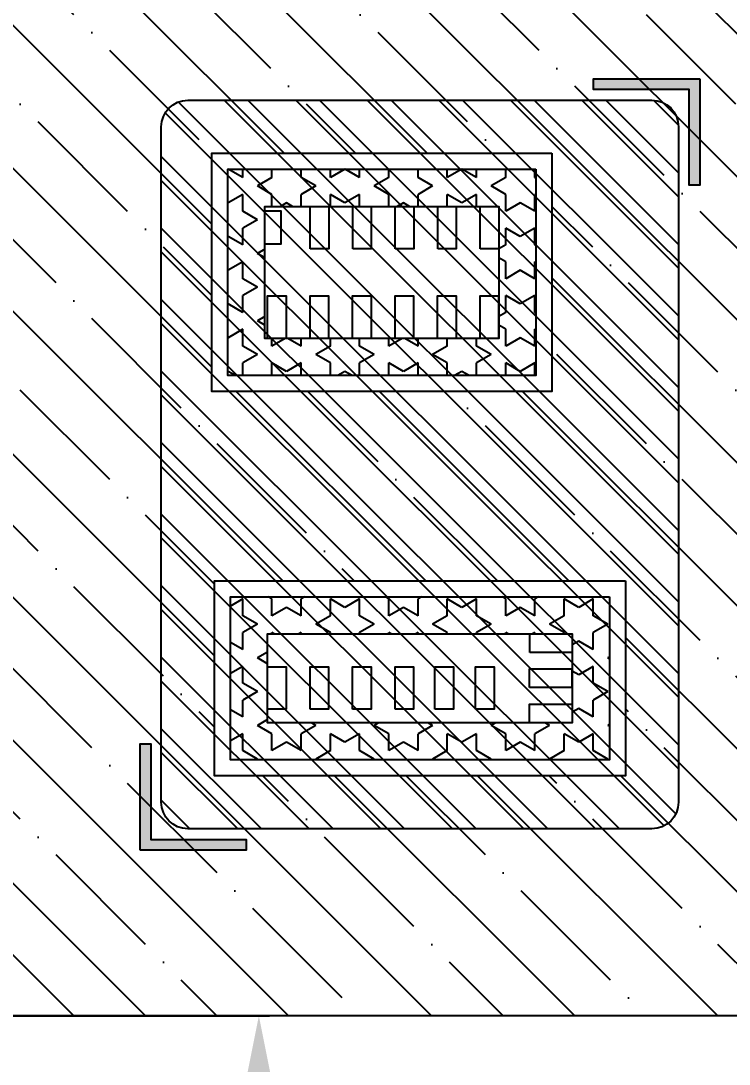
# Model space of a CAD drawing. Extents: x 13661 to 14061, y -1399 to -1089.
# Drawn here: x 13789.84 to 13803.17, y -1240.3 to -1220.65 of the extents above; entities that cross this region are included whole.
import ezdxf

# ---------------------------------------------------------------- set-up
doc = ezdxf.new("R2010")
doc.units = 0
doc.header["$LTSCALE"] = 16.335
doc.header["$MEASUREMENT"] = 0
doc.header["$PDMODE"] = 3
doc.header["$PDSIZE"] = 0.3125
doc.layers.get('0').update_dxf_attribs({"linetype": 'CONTINUOUS'})
doc.layers.get('Defpoints').update_dxf_attribs({"linetype": 'CONTINUOUS'})
doc.layers.add('dim', color=1, linetype='CONTINUOUS')
doc.styles.get("Standard").update_dxf_attribs({"font": 'txt', "width": 0.8})
doc.dimstyles.new('-MAG', dxfattribs={"dimtxt": 2.5, "dimasz": 2, "dimexe": 0.2, "dimexo": 0.1, "dimgap": 0.3, "dimtad": 1, "dimzin": 0, "dimdsep": 46, "dimtxsty": 'Standard', "dimblk": '_FILLED', "dimcen": 0.09, "dimclrd": 5, "dimclre": 5, "dimclrt": 256, "dimadec": 0, "dimazin": 0, "dimtol": 1, "dimtp": 0.05, "dimtm": 0.05, "dimtfac": 1, "dimtofl": 0, "dimtmove": 0, "dimatfit": 3, "dimldrblk": '_FILLED', "dimfxl": 1, "dimtolj": 1, "dimtzin": 1, "dimarcsym": 0})
pattern_1 = [(90, (9569.4815, -5720.03595), (-0.54992613, 3e-17), [0.3175, -0.3175]), (150, (9569.4815, -5720.03595), (-0.274963066, -0.47625), [0.3175, -0.3175]), (210, (9569.20655, -5719.8772), (0.274963066, -0.47625), [0.3175, -0.3175])]

# ---------------------------------------------------------------- blocks, each defined once
blk = doc.blocks.new('_FILLED')
at = {"color": 0, "linetype": 'ByBlock'}
blk.add_solid([(0, 0), (-1, 0.2), (-1, -0.2)], dxfattribs=at)
blk = doc.blocks.new('*D219')
at = {"color": 5, "lineweight": -2}
for p, q in [((13827.616, -1237.191), (13827.616, -1252.894)), ((13777.696, -1248.869), (13777.696, -1252.894)), ((13779.696, -1252.694), (13825.616, -1252.694))]:
    blk.add_line(p, q, dxfattribs=at)
at = {"layer": 'Defpoints', "color": 0}
for p in [(13827.616, -1237.091), (13777.696, -1248.769), (13827.616, -1252.694)]:
    blk.add_point(p, dxfattribs=at)
at = {"color": 5, "lineweight": -2, "xscale": 2, "yscale": 2, "zscale": 2, "rotation": 180}
blk.add_blockref('_FILLED', (13777.696, -1252.694), dxfattribs=at)
at = {"color": 5, "lineweight": -2, "xscale": 2, "yscale": 2, "zscale": 2}
blk.add_blockref('_FILLED', (13827.616, -1252.694), dxfattribs=at)
at = {"insert": (13794.126, -1251.144), "char_height": 2.5, "attachment_point": 5}
blk.add_mtext('\\A1;49.92±0.30', dxfattribs=at)
blk = doc.blocks.new('*D220')
at = {"color": 5, "lineweight": -2}
for p, q in [((13787.041, -1239.391), (13794.518, -1239.391)), ((13794.318, -1241.391), (13794.318, -1246.769)), ((13777.796, -1248.769), (13794.518, -1248.769))]:
    blk.add_line(p, q, dxfattribs=at)
at = {"layer": 'Defpoints', "color": 0}
for p in [(13786.941, -1239.391), (13777.696, -1248.769), (13794.318, -1248.769)]:
    blk.add_point(p, dxfattribs=at)
at = {"color": 5, "lineweight": -2, "xscale": 2, "yscale": 2, "zscale": 2}
for p, rotation in [((13794.318, -1239.391), 90), ((13794.318, -1248.769), 270)]:
    blk.add_blockref('_FILLED', p, dxfattribs=dict(at, rotation=rotation))
at = {"insert": (13792.768, -1244.08), "char_height": 2.5, "attachment_point": 5, "rotation": 90}
blk.add_mtext('\\A1;9.38', dxfattribs=at)

msp = doc.modelspace()

# ---------------------------------------------------------------- hatches: boundary and pattern name
h = msp.add_hatch()
h.set_pattern_fill('ANSI35', color=5, scale=0.3, angle=90, style=0)
h.set_pattern_definition([(135, (9599.1882, -5804.8432), (-1.3470384, -1.3470384), []), (135, (9599.1882, -5803.4961), (-1.3470384, -1.3470384), [2.38125, -0.47625, 0, -0.47625])])
edge = h.paths.add_edge_path()
edge.add_ellipse((13782.34046, -1212.65165), major_axis=(0, -2), ratio=1, start_angle=540, end_angle=546.435341, ccw=False)
edge.add_line((13782.34046, -1210.65165), (13782.47286, -1210.65165))
edge.add_line((13782.47286, -1210.65165), (13796.37969, -1210.65165))
edge.add_ellipse((13796.37969, -1211.65165), major_axis=(0, -1), ratio=1, start_angle=450, end_angle=540, ccw=False)
edge.add_line((13797.37969, -1211.65165), (13797.37969, -1218.59085))
edge.add_ellipse((13798.37969, -1218.59085), major_axis=(0, 1), ratio=1, start_angle=90, end_angle=180)
edge.add_line((13798.37969, -1219.59085), (13808.26651, -1219.59085))
edge.add_ellipse((13808.26651, -1220.59085), major_axis=(0, -1), ratio=1, start_angle=503.35079, end_angle=540, ccw=False)
edge.add_line((13808.86342, -1219.78854), (13811.15457, -1221.49315))
edge.add_ellipse((13811.75148, -1220.69085), major_axis=(0, 1), ratio=1, start_angle=143.35079, end_angle=180)
edge.add_line((13811.75148, -1221.69085), (13824.2663, -1221.69085))
edge.add_line((13824.2663, -1221.69085), (13824.2663, -1237.29085))
edge.add_line((13824.2663, -1237.29085), (13811.75148, -1237.29085))
edge.add_ellipse((13811.75148, -1238.29085), major_axis=(0, 1), ratio=1, start_angle=360, end_angle=396.64921)
edge.add_line((13811.15457, -1237.48854), (13808.86342, -1239.19315))
edge.add_ellipse((13808.26651, -1238.39085), major_axis=(0, -1), ratio=1, start_angle=360, end_angle=396.64921, ccw=False)
edge.add_line((13808.26651, -1239.39085), (13788.94065, -1239.39085))
edge.add_line((13788.94065, -1239.39085), (13788.94065, -1218.99845))
edge.add_line((13788.94065, -1218.99845), (13784.25371, -1218.99845))
edge.add_ellipse((13784.01061, -1219.96843), major_axis=(0, 0.99999), ratio=1, start_angle=345.93003, end_angle=360)
edge.add_line((13784.01061, -1218.96845), (13782.1163, -1218.96845))
edge.add_line((13782.1163, -1218.96845), (13782.1163, -1210.66425))
h.paths.add_polyline_path([(13792.86519, -1217.99796), (13792.86542, -1212.57176), (13787.39133, -1212.57176), (13787.39133, -1217.99796)], flags=16)
h.paths.add_polyline_path([(13799.83453, -1223.14306), (13799.83453, -1227.63086), (13793.43213, -1227.63086), (13793.43213, -1223.14306)], flags=16)
h.paths.add_polyline_path([(13801.21763, -1231.19856), (13801.21763, -1234.86906), (13793.48143, -1234.86906), (13793.48143, -1231.19856)], flags=16)
at = {"layer": 'dim', "ltscale": 10}
h = msp.add_hatch(color=7, dxfattribs=at)
h.dxf.hatch_style = 1
h.paths.add_polyline_path([(13802.61763, -1221.74306), (13802.61763, -1223.74306), (13802.41763, -1223.74306), (13802.41763, -1221.94306), (13800.61763, -1221.94306), (13800.61763, -1221.74306)])
h = msp.add_hatch(dxfattribs=at)
h.set_pattern_fill('ANSI32', color=51, scale=0.1, angle=90, style=0)
h.set_pattern_definition([(135, (9569.4815, -5720.03595), (-0.67351921, -0.67351921), []), (135, (9569.4815, -5719.5869), (-0.67351921, -0.67351921), [])])
edge = h.paths.add_edge_path()
edge.add_ellipse((13792.98143, -1235.36906), major_axis=(0, -0.5), ratio=1, start_angle=270, end_angle=360, ccw=False)
edge.add_line((13792.48143, -1235.36906), (13792.48143, -1222.64306))
edge.add_ellipse((13792.98143, -1222.64306), major_axis=(0, -0.5), ratio=1, start_angle=180, end_angle=270, ccw=False)
edge.add_line((13792.98143, -1222.14306), (13801.71763, -1222.14306))
edge.add_ellipse((13801.71763, -1222.64306), major_axis=(0, -0.5), ratio=1, start_angle=450, end_angle=540, ccw=False)
edge.add_line((13802.21763, -1222.64306), (13802.21763, -1235.36906))
edge.add_ellipse((13801.71763, -1235.36906), major_axis=(0, -0.5), ratio=1, start_angle=360, end_angle=450, ccw=False)
edge.add_line((13801.71763, -1235.86906), (13792.98143, -1235.86906))
h = msp.add_hatch(dxfattribs=at)
h.set_pattern_fill('STARS', color=140, scale=0.1, angle=90, style=0)
h.set_pattern_definition(pattern_1)
h.paths.add_polyline_path([(13799.53453, -1223.44306), (13799.53453, -1227.33086), (13793.73213, -1227.33086), (13793.73213, -1223.44306)])
edge = h.paths.add_edge_path()
edge.add_line((13798.83453, -1226.63086), (13794.43213, -1226.63086))
edge.add_line((13794.43213, -1226.63086), (13794.43213, -1224.14306))
edge.add_line((13794.43213, -1224.14306), (13798.83527, -1224.14306))
edge = h.paths.add_edge_path()
edge.add_line((13798.83453, -1226.63086), (13798.83453, -1224.14306))
h = msp.add_hatch(dxfattribs=at)
h.set_pattern_fill('STARS', color=140, scale=0.1, angle=90, style=0)
h.set_pattern_definition(pattern_1)
h.paths.add_polyline_path([(13800.91763, -1231.49856), (13800.91763, -1234.56906), (13793.78143, -1234.56906), (13793.78143, -1231.49856)])
h.paths.add_polyline_path([(13800.21763, -1232.19856), (13800.21763, -1233.86906), (13794.48143, -1233.86906), (13794.48143, -1232.19856)], flags=16)
h = msp.add_hatch(color=7, dxfattribs=at)
h.dxf.hatch_style = 1
h.paths.add_polyline_path([(13792.08143, -1236.26906), (13792.08143, -1234.26906), (13792.28143, -1234.26906), (13792.28143, -1236.06906), (13794.08143, -1236.06906), (13794.08143, -1236.26906)])

# ---------------------------------------------------------------- linework, layer by layer
at = {"color": 5}
msp.add_lwpolyline([(13782.1163, -1210.66425, -0.02808685), (13782.34046, -1210.65165), (13782.47286, -1210.65165), (13796.37969, -1210.65165, -0.41421356), (13797.37969, -1211.65165), (13797.37969, -1218.59085, 0.41421356), (13798.37969, -1219.59085), (13808.26651, -1219.59085, -0.16128953), (13808.86342, -1219.78854), (13811.15457, -1221.49315, 0.16128953), (13811.75148, -1221.69085), (13824.2663, -1221.69085), (13824.2663, -1237.29085), (13811.75148, -1237.29085, 0.16128953), (13811.15457, -1237.48854), (13808.86342, -1239.19315, -0.16128953), (13808.26651, -1239.39085), (13788.94065, -1239.39085), (13788.94065, -1218.99845), (13784.25371, -1218.99845, 0.06146907), (13784.01061, -1218.96845), (13782.1163, -1218.96845)], format="xyb", close=True, dxfattribs=at)
at = {"color": 30}
msp.add_lwpolyline([(13808.2665, -1239.39085), (13786.0106, -1239.39085, -0.414205), (13785.0106, -1238.39085), (13785.0106, -1219.96845, 0.414222), (13784.0106, -1218.96845), (13781.9531, -1218.96845, 0.234151), (13781.1575, -1219.36265), (13779.59174, -1221.4192, -0.23416258), (13778.7961, -1221.81344), (13777.95653, -1221.81344)], format="xyb", dxfattribs=at)
at = {"linetype": 'Continuous'}
for points in [[(13799.41772, -1232.54852), (13799.41772, -1232.19852), (13800.21772, -1232.19852), (13800.21772, -1232.54852)], [(13794.48152, -1233.61572), (13794.48152, -1232.81572), (13794.83152, -1232.81572), (13794.83152, -1233.61572)], [(13795.28152, -1233.61572), (13795.28152, -1232.81572), (13795.63152, -1232.81572), (13795.63152, -1233.61572)], [(13796.08152, -1233.61572), (13796.08152, -1232.81572), (13796.43152, -1232.81572), (13796.43152, -1233.61572)], [(13796.88152, -1233.61572), (13796.88152, -1232.81572), (13797.23152, -1232.81572), (13797.23152, -1233.61572)], [(13797.63152, -1233.61572), (13797.63152, -1232.81572), (13797.98152, -1232.81572), (13797.98152, -1233.61572)], [(13798.39812, -1233.61572), (13798.39812, -1232.81572), (13798.74812, -1232.81572), (13798.74812, -1233.61572)], [(13799.41202, -1233.20732), (13799.41202, -1232.85732), (13800.21202, -1232.85732), (13800.21202, -1233.20732)], [(13799.41282, -1233.86902), (13799.41282, -1233.51902), (13800.21282, -1233.51902), (13800.21282, -1233.86902)]]:
    msp.add_lwpolyline(points, close=True, dxfattribs=at)
at = {"layer": 'dim', "color": 7, "ltscale": 10}
for points in [[(13802.61763, -1221.74306), (13802.61763, -1223.74306), (13802.41763, -1223.74306), (13802.41763, -1221.94306), (13800.61763, -1221.94306), (13800.61763, -1221.74306)], [(13794.43213, -1224.85806), (13794.43213, -1224.22806), (13794.73213, -1224.22806), (13794.73213, -1224.85806)], [(13795.28453, -1224.94306), (13795.28453, -1224.14306), (13795.63453, -1224.14306), (13795.63453, -1224.94306)], [(13796.08453, -1224.94306), (13796.08453, -1224.14306), (13796.43453, -1224.14306), (13796.43453, -1224.94306)], [(13796.88453, -1224.94306), (13796.88453, -1224.14306), (13797.23453, -1224.14306), (13797.23453, -1224.94306)], [(13797.68453, -1224.94306), (13797.68453, -1224.14306), (13798.03453, -1224.14306), (13798.03453, -1224.94306)], [(13798.48453, -1224.94306), (13798.48453, -1224.14306), (13798.83453, -1224.14306), (13798.83453, -1224.94306)], [(13794.48143, -1226.63086), (13794.48143, -1225.83086), (13794.83143, -1225.83086), (13794.83143, -1226.63086)], [(13795.28143, -1226.63086), (13795.28143, -1225.83086), (13795.63143, -1225.83086), (13795.63143, -1226.63086)], [(13796.08143, -1226.63086), (13796.08143, -1225.83086), (13796.43143, -1225.83086), (13796.43143, -1226.63086)], [(13796.88143, -1226.63086), (13796.88143, -1225.83086), (13797.23143, -1225.83086), (13797.23143, -1226.63086)], [(13797.68143, -1226.63086), (13797.68143, -1225.83086), (13798.03143, -1225.83086), (13798.03143, -1226.63086)], [(13798.48143, -1226.63086), (13798.48143, -1225.83086), (13798.83143, -1225.83086), (13798.83143, -1226.63086)], [(13792.08143, -1236.26906), (13792.08143, -1234.26906), (13792.28143, -1234.26906), (13792.28143, -1236.06906), (13794.08143, -1236.06906), (13794.08143, -1236.26906)]]:
    msp.add_lwpolyline(points, close=True, dxfattribs=at)
at = {"layer": 'dim', "color": 51, "ltscale": 10}
msp.add_lwpolyline([(13792.98143, -1235.86906, -0.41421356), (13792.48143, -1235.36906), (13792.48143, -1222.64306, -0.41421356), (13792.98143, -1222.14306), (13801.71763, -1222.14306, -0.41421356), (13802.21763, -1222.64306), (13802.21763, -1235.36906, -0.41421356), (13801.71763, -1235.86906)], format="xyb", close=True, dxfattribs=at)
at = {"layer": 'dim', "color": 5, "ltscale": 10}
for points in [[(13799.83453, -1223.14306), (13799.83453, -1227.63086), (13793.43213, -1227.63086), (13793.43213, -1223.14306)], [(13801.21763, -1231.19856), (13801.21763, -1234.86906), (13793.48143, -1234.86906), (13793.48143, -1231.19856)]]:
    msp.add_lwpolyline(points, close=True, dxfattribs=at)
at = {"layer": 'dim', "color": 140, "ltscale": 10}
for points in [[(13799.53453, -1223.44306), (13799.53453, -1227.33086), (13793.73213, -1227.33086), (13793.73213, -1223.44306)], [(13800.91763, -1231.49856), (13800.91763, -1234.56906), (13793.78143, -1234.56906), (13793.78143, -1231.49856)], [(13800.21763, -1232.19856), (13800.21763, -1233.86906), (13794.48143, -1233.86906), (13794.48143, -1232.19856)]]:
    msp.add_lwpolyline(points, close=True, dxfattribs=at)
msp.add_lwpolyline([(13798.83453, -1224.14306), (13798.83453, -1226.63086), (13794.43213, -1226.63086), (13794.43213, -1224.14306), (13798.83527, -1224.14306)], dxfattribs=at)

# ---------------------------------------------------------------- dimensions: what is measured, and where the dimension line sits
dim = msp.add_linear_dim(base=(13827.6163, -1252.69437), p1=(13777.69626, -1248.76883), p2=(13827.6163, -1237.09082), angle=180, dimstyle='-MAG', override={"dimdec": 2, "dimblk": '_FILLED', "dimtp": 0.3, "dimtm": 0.3})
dim.commit()
dim.dimension.update_dxf_attribs({"geometry": '*D219', "text_midpoint": (13794.12631, -1252.69437), "dimtype": 160})
dim = msp.add_linear_dim(base=(13794.31767, -1248.76883), p1=(13786.94065, -1239.39085), p2=(13777.69626, -1248.76883), angle=90, dimstyle='-MAG', override={"dimgap": 0.3, "dimblk": '_FILLED', "dimtol": 0, "dimlim": 0, "dimtp": 0.3, "dimtm": 0.3})
dim.commit()
dim.dimension.update_dxf_attribs({"geometry": '*D220', "text_midpoint": (13792.76767, -1244.07984)})

doc.saveas('drawing.dxf')
